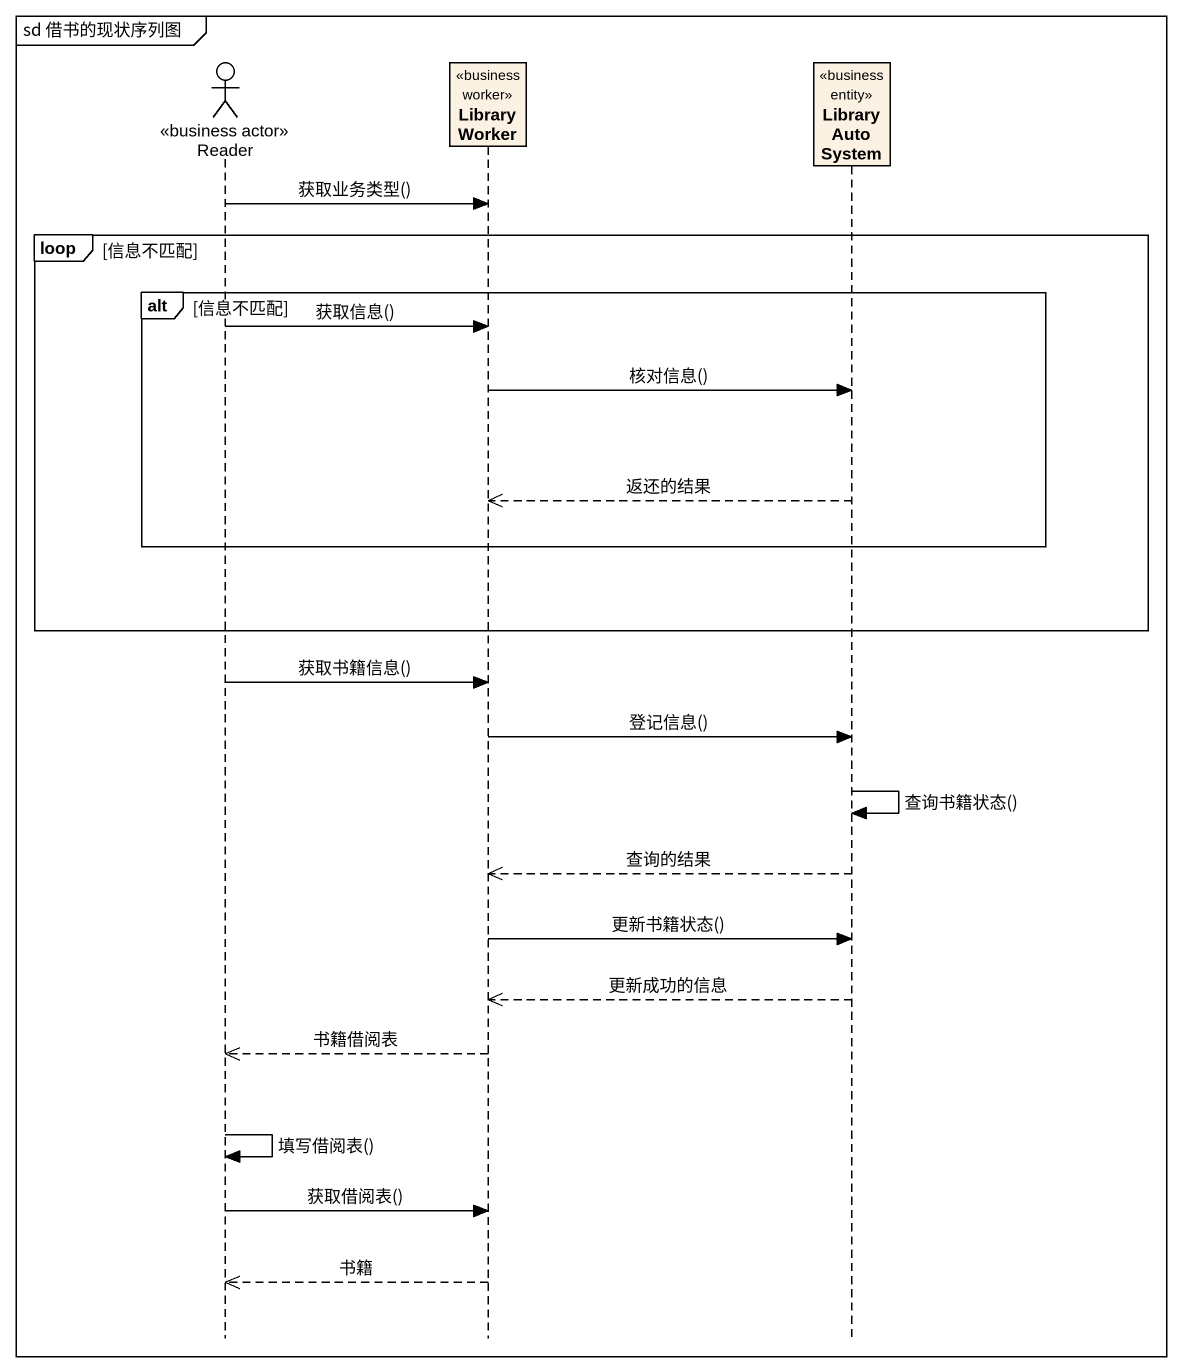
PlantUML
@startuml
mainframe sd 借书的现状序列图
hide footbox
actor Reader <<business actor>>
participant LibraryWorker <<business worker>>
participant LibraryAutoSystem <<business entity>>

Reader -> LibraryWorker : 获取业务类型()
loop 信息不匹配
  alt 信息不匹配
    Reader -> LibraryWorker : 获取信息()
    LibraryWorker -> LibraryAutoSystem : 核对信息()
    LibraryAutoSystem -->> LibraryWorker : 返还的结果
  end
end
Reader -> LibraryWorker : 获取书籍信息()
LibraryWorker -> LibraryAutoSystem : 登记信息()
LibraryAutoSystem -> LibraryAutoSystem : 查询书籍状态()
LibraryAutoSystem -->> LibraryWorker : 查询的结果
LibraryWorker -> LibraryAutoSystem : 更新书籍状态()
LibraryAutoSystem -->> LibraryWorker : 更新成功的信息
LibraryWorker -->> Reader : 书籍借阅表
Reader -> Reader : 填写借阅表()
Reader -> LibraryWorker : 获取借阅表()
LibraryWorker -->> Reader : 书籍
@enduml
